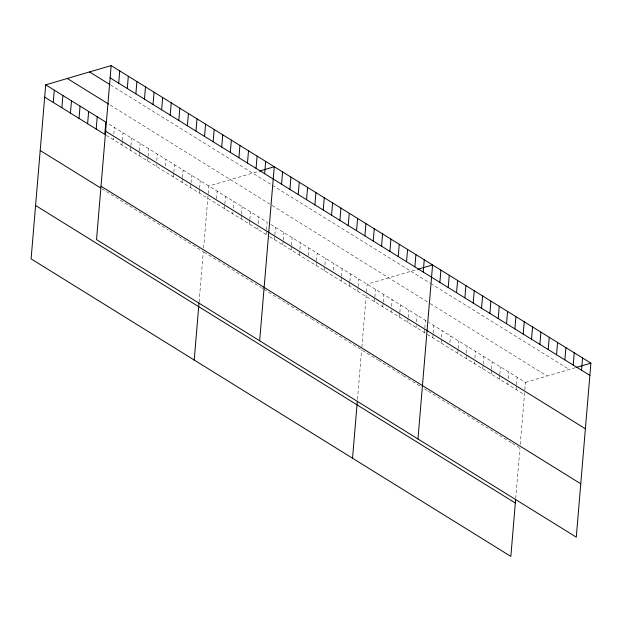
<?xml version="1.0" encoding="UTF-8"?>
<svg xmlns="http://www.w3.org/2000/svg" width="622" height="622" viewBox="0 0 622 622"><rect width="100%" height="100%" fill="white"/><g stroke="black" fill="none" stroke-linecap="round" stroke-linejoin="round"><path stroke-width="0.47" stroke-dasharray="3.11 2.33" d="M113.367 139.701L113.523 137.82M113.842 134.041L114.394 127.432M121.951 145.027L122.262 141.256M122.347 140.308L122.977 132.758M130.534 150.353L130.853 146.582M130.931 145.634L131.561 138.084M139.118 155.679L139.437 151.9M139.515 150.959L140.152 143.41M147.702 161.005L148.02 157.226M148.098 156.285L148.736 148.736M156.285 166.331L156.449 164.441M156.767 160.663L157.319 154.062M165.351 165.988L165.903 159.38M173.46 176.975L173.779 173.204M173.857 172.255L174.487 164.706M182.044 182.3L182.363 178.53M182.44 177.581L183.07 170.031M190.627 187.626L190.946 183.848M191.024 182.907L191.662 175.357M199.211 192.952L199.53 189.174M199.608 188.233L200.245 180.683M199.079 302.074L203.316 251.653L168.974 230.358M203.612 248.1L208.113 194.499M208.191 193.559L208.829 186.009L259.872 170.98M216.526 198.721L217.164 191.172M224.464 208.611L224.783 204.832M224.861 203.892L225.491 196.342M232.799 213.781L232.955 211.892M233.273 208.113L233.825 201.512M241.126 218.944L241.445 215.173M241.523 214.225L242.16 206.675M249.461 224.114L249.78 220.336M249.857 219.395L250.495 211.845M257.796 229.285L257.951 227.395M258.27 223.617L258.822 217.016M266.123 234.447L266.441 230.676M266.519 229.728L267.157 222.178L107.373 123.078M274.457 239.618L274.776 235.847M274.854 234.898L275.492 227.349M282.792 244.788L283.111 241.009M283.189 240.069L283.819 232.519M291.127 249.951L291.438 246.18M291.524 245.231L292.153 237.682M299.454 255.121L299.851 250.402M299.928 249.461L300.488 242.852M308.185 255.572L308.815 248.022M316.124 265.454L316.435 261.683M316.52 260.742L317.15 253.185M324.451 270.624L324.847 265.905M324.933 264.964L325.485 258.355M333.26 270.135L333.82 263.526M341.12 280.965L341.439 277.187M341.517 276.246L342.147 268.696M349.447 286.128L349.766 282.357M349.844 281.408L350.481 273.859M357.782 291.298L358.101 287.519M358.179 286.579L358.816 279.029M357.479 399.347L361.631 349.844M361.856 347.177L366.436 292.69M366.513 291.749L367.143 284.2L418.186 269.171M374.452 301.631L374.763 297.86M374.848 296.912L375.478 289.362M382.779 306.802L383.098 303.023M383.175 302.082L383.813 294.533M391.114 311.972L391.269 310.083M391.588 306.304L392.148 299.703M399.448 317.134L399.759 313.364M399.845 312.415L400.475 304.866M407.775 322.305L408.094 318.526M408.172 317.585L408.809 310.036M416.11 327.475L416.273 325.586M416.584 321.807L417.144 315.206M424.445 332.638L424.764 328.867M424.842 327.918L425.471 320.369M432.78 337.808L433.091 334.037M433.176 333.089L433.806 325.539M441.107 342.979L441.503 338.259M441.581 337.311L442.141 330.71M449.916 342.481L450.468 335.872M457.776 353.312L458.087 349.541M458.173 348.592L458.803 341.043M466.103 358.482L467.138 346.213M474.438 363.645L474.594 361.763M474.913 357.984L475.472 351.376M482.773 368.815L483.092 365.044M483.17 364.095L483.799 356.546M491.1 373.985L491.419 370.207M491.497 369.266L492.134 361.716M499.435 379.156L499.754 375.377M499.831 374.436L500.469 366.887M507.77 384.318L507.925 382.429M508.244 378.658L508.796 372.049M516.104 389.489L516.416 385.71M516.501 384.769L517.131 377.22M515.716 498.455L519.953 448.034M520.249 444.481L524.75 390.88M524.828 389.94L525.466 382.39L429.258 322.717M525.466 382.39L576.501 367.361M110.63 85.004L271.612 184.851M272.366 185.317L429.926 283.041M430.681 283.508L569.309 369.484M110.234 105.11L269.816 204.078M272.086 205.493L428.13 302.269M430.401 303.684L547.057 376.03M270.943 224.526L428.504 322.25M106.339 135.347L269.155 236.329M269.917 236.795L426.715 334.053M427.477 334.519L524.432 394.659M101.86 188.73L168.197 229.876M204.07 252.128L260.882 287.364M261.644 287.83L263.16 288.771M263.915 289.238L285.887 302.867M286.641 303.334L310.883 318.371M311.638 318.837L377.538 359.71M378.3 360.185L402.535 375.214M403.297 375.688L421.475 386.962M424.507 388.843L427.539 390.717M428.294 391.191L452.536 406.228M453.29 406.695L511.618 442.872M512.372 443.338L519.191 447.568"/><path stroke-width="0.93" d="M111.151 65.582L96.534 239.61L576.283 537.159L590.9 363.131L111.151 65.582L45.717 84.841L31.1 258.869L510.849 556.418L515.638 499.373M53.267 102.436L54.301 90.167M61.85 107.761L62.884 95.493M70.441 113.08L71.468 100.811M79.025 118.405L80.051 106.137M87.609 123.731L88.643 111.462M96.192 129.057L97.226 116.788M118.701 83.177L119.735 70.908M127.292 88.495L128.319 76.226M135.876 93.821L136.902 81.552M144.459 99.147L145.494 86.878M153.043 104.473L154.077 92.204M161.627 109.799L162.661 97.53M170.218 115.124L171.244 102.855M178.802 120.443L179.828 108.174M187.385 125.768L188.412 113.499M195.969 131.094L197.003 118.825M204.552 136.42L205.587 124.151M194.212 360.037L199.009 302.992M213.136 141.746L214.17 129.477M221.727 147.072L222.754 134.803M230.311 152.39L231.337 140.121M238.895 157.716L239.929 145.447M247.478 163.042L248.512 150.773M256.062 168.368L257.096 156.099M264.653 173.694L265.68 161.425M259.654 340.778L274.263 166.743L259.872 170.98M281.564 184.182L282.598 171.913M289.899 189.352L290.933 177.083M298.233 194.523L299.26 182.254M306.568 199.685L307.595 187.416M314.895 204.856L315.929 192.587M323.23 210.026L324.256 197.757M331.565 215.189L332.591 202.92M339.892 220.359L340.926 208.09M348.227 225.529L349.261 213.26M356.562 230.692L357.588 218.423M364.889 235.862L365.923 223.593M352.534 458.227L357.323 401.182M373.223 241.033L374.257 228.764M381.558 246.195L382.584 233.926M389.893 251.366L390.919 239.097M398.22 256.536L399.254 244.267M406.555 261.699L407.589 249.43M414.89 266.869L415.916 254.6M423.217 272.039L424.251 259.771M417.968 438.969L432.585 264.941L418.186 269.171M439.886 282.372L440.912 270.103M448.221 287.543L449.247 275.274M456.548 292.713L457.582 280.444M464.883 297.876L465.909 285.607M473.218 303.046L474.244 290.777M481.545 308.217L482.579 295.948M489.879 313.379L490.913 301.11M498.214 318.55L499.241 306.281M506.541 323.72L507.575 311.451M514.876 328.882L515.91 316.614M523.211 334.053L524.237 321.784M531.546 339.223L532.572 326.954M539.873 344.386L540.907 332.117M548.207 349.556L549.234 337.287M556.542 354.727L557.569 342.458M564.869 359.889L565.903 347.62M573.204 365.06L574.238 352.791M581.539 370.23L582.565 357.961M576.501 367.361L590.9 363.131M110.117 77.851L589.866 375.4M89.552 71.934L109.845 84.522M67.308 78.481L108.671 104.138M45.717 84.841L105.81 122.114L104.776 134.383L44.683 97.11M105.639 131.234L585.388 428.776M101.021 186.235L580.769 483.776M40.205 150.493L100.297 187.766M35.586 205.493L515.335 503.035"/></g></svg>
